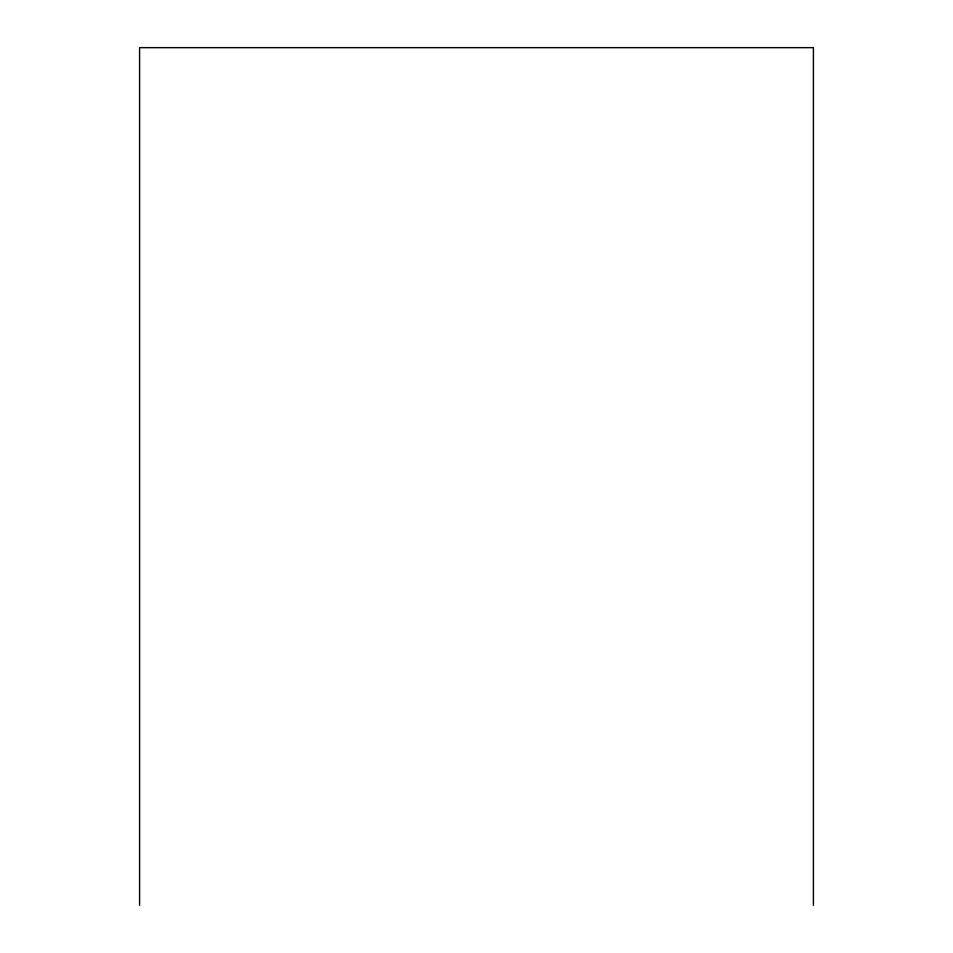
<?xml version="1.0" encoding="UTF-8"?>
<svg xmlns="http://www.w3.org/2000/svg" width="953" height="953" viewBox="0 0 953 953"><rect width="100%" height="100%" fill="white"/><g stroke="black" fill="none" stroke-linecap="round" stroke-linejoin="round"><path stroke-width="1.43" d="M813.409 905.35L813.409 47.65L139.591 47.65L139.591 905.35"/></g></svg>
